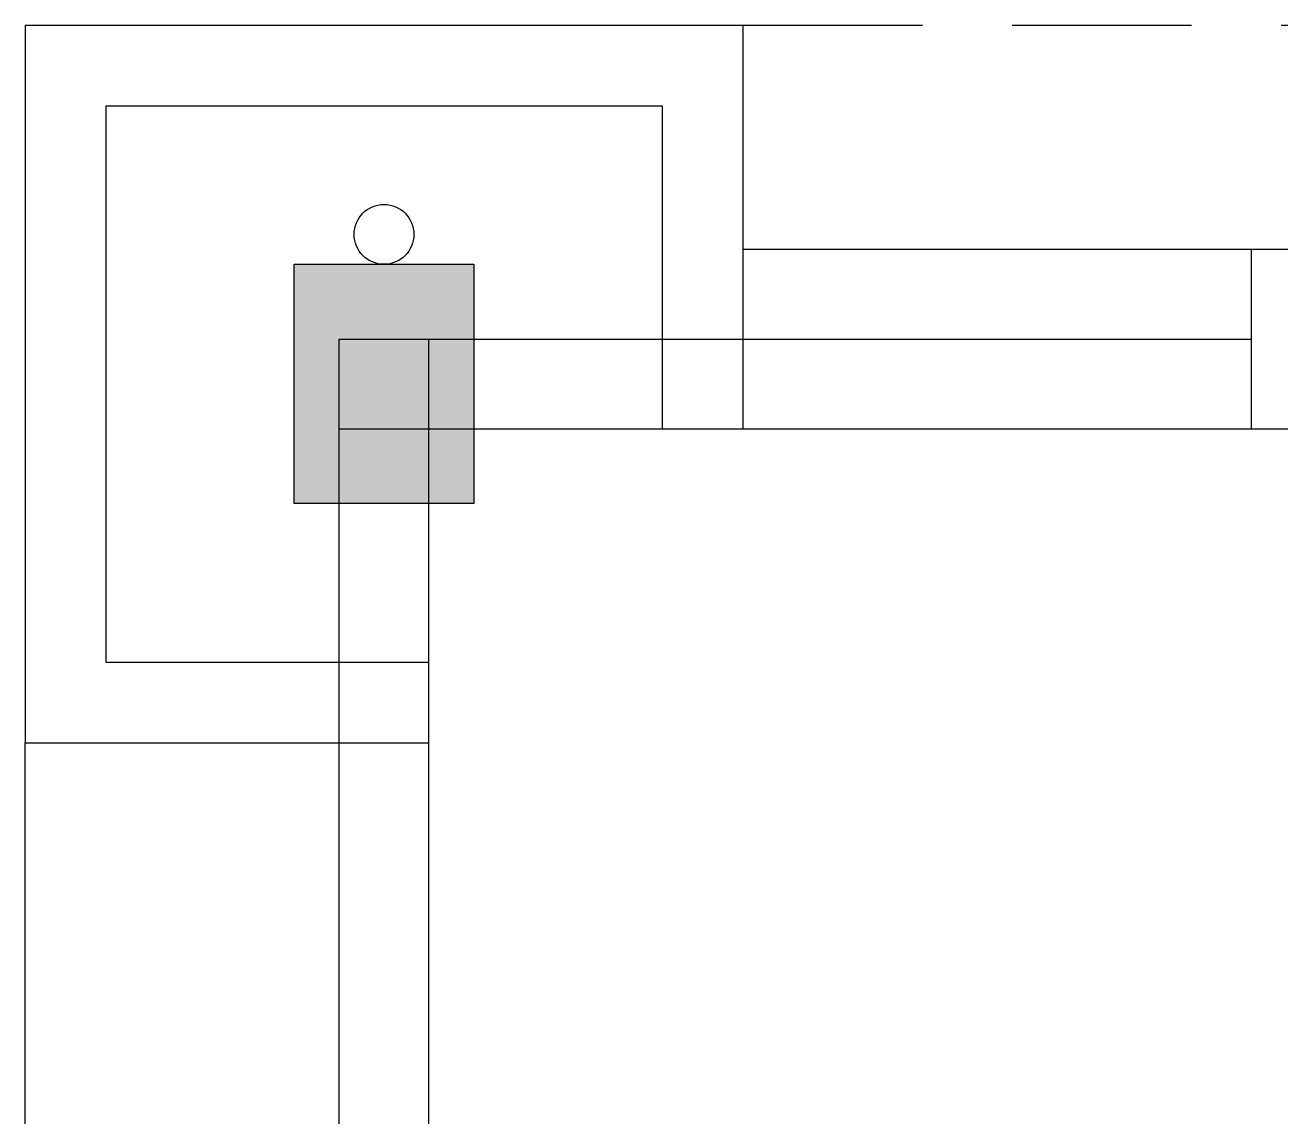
# Model space of a CAD drawing. Header units: inches. Extents: x -85907952 to 802144, y 988801 to 3125513.
# Drawn here: x 405698 to 407797, y 1061408 to 1063233 of the extents above; entities that cross this region are included whole.
import ezdxf

# ---------------------------------------------------------------- set-up
doc = ezdxf.new("R2010")
doc.units = ezdxf.units.IN
doc.header["$MEASUREMENT"] = 0
doc.linetypes.add('HIDDEN', pattern=[0.375, 0.25, -0.125])
doc.layers.add('COLUMN', color=8, linetype='Continuous', lineweight=30)
for name, color, linetype in [('DOWNPIPE', 8, 'Continuous'), ('LW', 2, 'Continuous'), ('WALL', 1, 'Continuous'), ('WIN', 9, 'Continuous')]:
    doc.layers.add(name, color=color, linetype=linetype)

msp = doc.modelspace()

# ---------------------------------------------------------------- linework, layer by layer
at = {"layer": 'COLUMN'}
msp.add_lwpolyline([(406147.7, 1062833.4), (406447.7, 1062833.4), (406447.7, 1062433.4), (406147.7, 1062433.4)], close=True, dxfattribs=at)
msp.add_solid([(406147.7, 1062833.4), (406447.7, 1062833.4), (406147.7, 1062433.4), (406447.7, 1062433.4)], dxfattribs=at)
at = {"layer": 'DOWNPIPE'}
msp.add_circle((406297.7, 1062883.4), 50, dxfattribs=at)
at = {"layer": 'LW', "linetype": 'HIDDEN', "ltscale": 1200}
msp.add_line((406897.7, 1063233.4), (413697.7, 1063233.4), dxfattribs=at)
at = {"layer": 'LW'}
msp.add_line((407747.7, 1062858.4), (406897.7, 1062858.4), dxfattribs=at)
at = {"layer": 'WALL'}
for p, q in [((405697.7, 1063233.4), (406897.7, 1063233.4)), ((405697.7, 1063233.4), (405697.7, 1062033.4)), ((406897.7, 1063233.4), (406897.7, 1062558.4)), ((405832.7, 1063098.4), (405832.7, 1062168.4)), ((405832.7, 1063098.4), (406762.7, 1063098.4)), ((406762.7, 1063098.4), (406762.7, 1062558.4)), ((406222.7, 1060058.4), (406222.7, 1062708.4)), ((406222.7, 1062708.4), (407747.7, 1062708.4)), ((406372.7, 1060058.4), (406372.7, 1062708.4)), ((406222.7, 1062558.4), (407897.7, 1062558.4)), ((405832.7, 1062168.4), (406372.7, 1062168.4)), ((405697.7, 1062033.4), (406372.7, 1062033.4))]:
    msp.add_line(p, q, dxfattribs=at)
msp.add_lwpolyline([(407747.7, 1062558.4), (407897.7, 1062558.4), (407897.7, 1062858.4), (407747.7, 1062858.4)], close=True, dxfattribs=at)
at = {"layer": 'WIN'}
msp.add_line((405697.7, 1060733.4), (405697.7, 1062033.4), dxfattribs=at)

doc.saveas('drawing.dxf')
